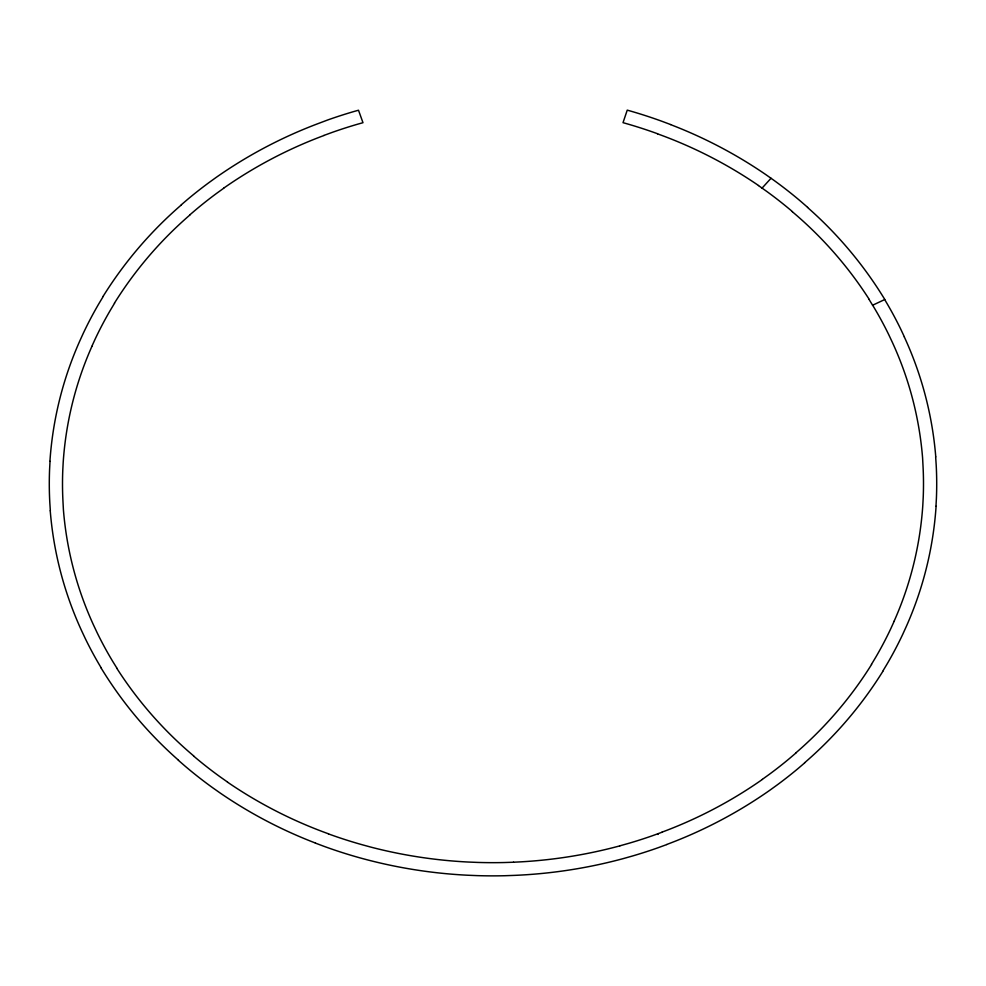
<?xml version="1.0" encoding="UTF-8"?>
<svg xmlns="http://www.w3.org/2000/svg" width="986" height="986" viewBox="0 0 986 986"><rect width="100%" height="100%" fill="white"/><g stroke="black" fill="none" stroke-linecap="round" stroke-linejoin="round"><path stroke-width="1.48" d="M50.027 461.349L49.583 469.582A346.641 346.641 0 0 0 49.805 502.564L50.348 510.81M935.973 506.299L936.417 498.053A346.641 346.641 0 0 0 936.195 465.072L935.652 456.838M91.834 346.382L95.186 339.024A359.52 359.52 0 0 1 110.358 310.233L114.561 303.22M894.166 621.254L890.814 628.624A359.52 359.52 0 0 1 875.642 657.403L871.439 664.416M103.32 296.293L98.957 303.552A372.72 372.72 0 0 0 83.231 333.404L79.755 341.045A354.159 354.159 0 0 0 49.916 461.337M882.68 671.343L887.043 664.083A372.72 372.72 0 0 0 902.769 634.245L906.245 626.603A354.159 354.159 0 0 0 936.084 506.299M762.067 188.116L771.027 178.269M181.362 204.718L188.043 199.012A430.931 430.931 0 0 1 208.859 182.681L216.045 177.492A458.971 458.971 0 0 1 319.291 123.151L327.82 119.935A482.918 482.918 0 0 1 353.925 111.517L358.497 110.235L362.984 122.695L357.622 124.199A469.706 469.706 0 0 0 332.233 132.383L323.901 135.427M190.039 214.677L196.51 209.155A417.719 417.719 0 0 1 216.686 193.305L223.662 188.277M795.961 752.971L789.49 758.493A417.719 417.719 0 0 1 769.314 774.33L762.338 779.359M804.638 762.917L797.957 768.624A430.931 430.931 0 0 1 777.141 784.967L769.955 790.156A458.971 458.971 0 0 1 666.709 844.484M869.06 299.411L872.598 305.241L884.676 299.571A374.039 374.039 0 0 1 900.785 329.25L904.359 336.842M662.099 832.209L653.767 835.253A469.706 469.706 0 0 1 628.378 843.437L619.787 845.852M666.746 844.571L658.18 847.701A482.918 482.918 0 0 1 632.075 856.119L623.251 858.609A496.808 496.808 0 0 1 514.051 875.395L504.795 875.728A502.379 502.379 0 0 1 477.014 875.617L467.771 875.235A496.278 496.278 0 0 1 358.744 857.524A483.004 483.004 0 0 1 323.938 846.308L315.409 843.104M513.496 862.232L504.487 862.528A489.167 489.167 0 0 1 477.446 862.417L468.436 862.047A483.781 483.781 0 0 1 370.933 847.134L362.318 844.78A469.792 469.792 0 0 1 328.449 833.897M670.591 124.532L662.062 121.34A483.004 483.004 0 0 0 627.244 110.136L623.016 122.671L623.682 122.856A469.792 469.792 0 0 1 657.551 133.739M758.468 185.578L765.506 190.532A417.879 417.879 0 0 1 792.436 211.633M227.532 782.058L220.494 777.104A417.879 417.879 0 0 1 193.564 756.003M807.62 207.343L801.002 201.575A431.079 431.079 0 0 0 773.221 179.822L765.962 174.707A459.168 459.168 0 0 0 670.566 124.606M178.38 760.305L184.998 766.06A431.079 431.079 0 0 0 212.779 787.814L220.038 792.929A459.168 459.168 0 0 0 315.434 843.042M872.598 305.241L873.362 306.387A360.839 360.839 0 0 1 888.904 335.006L892.355 342.339A341.661 341.661 0 0 1 922.588 457.861L923.007 465.786A333.441 333.441 0 0 1 923.216 497.511L922.797 505.436A340.946 340.946 0 0 1 894.105 621.229M116.94 668.225L112.638 661.261A360.839 360.839 0 0 1 97.096 632.63L93.645 625.297A341.661 341.661 0 0 1 63.412 509.787L62.993 501.849A333.441 333.441 0 0 1 62.784 470.125L63.203 462.2A340.946 340.946 0 0 1 91.895 346.419M657.699 833.823L657.995 834.464M792.337 211.744A389.174 389.174 0 0 1 869.184 299.325M762.388 779.433A445.771 445.771 0 0 1 662.062 832.122M657.514 133.837A447.361 447.361 0 0 1 758.517 185.504M871.562 664.502A387.498 387.498 0 0 1 795.875 752.86M193.663 755.892A389.174 389.174 0 0 1 116.816 668.311M619.8 845.877A483.608 483.608 0 0 1 513.496 862.208M328.486 833.811A447.361 447.361 0 0 1 227.483 782.132M178.478 760.194A399.342 399.342 0 0 1 101.201 668.151M101.324 668.077A374.039 374.039 0 0 1 85.215 638.398L81.641 630.793A354.861 354.861 0 0 1 50.237 510.81M807.522 207.442A399.342 399.342 0 0 1 884.799 299.485M103.197 296.207A400.71 400.71 0 0 1 181.449 204.829M114.438 303.146A387.498 387.498 0 0 1 190.125 214.788M882.803 671.429A400.71 400.71 0 0 1 804.551 762.807M904.285 336.879A354.861 354.861 0 0 1 935.763 456.826M223.612 188.203A445.771 445.771 0 0 1 323.938 135.513"/></g></svg>
